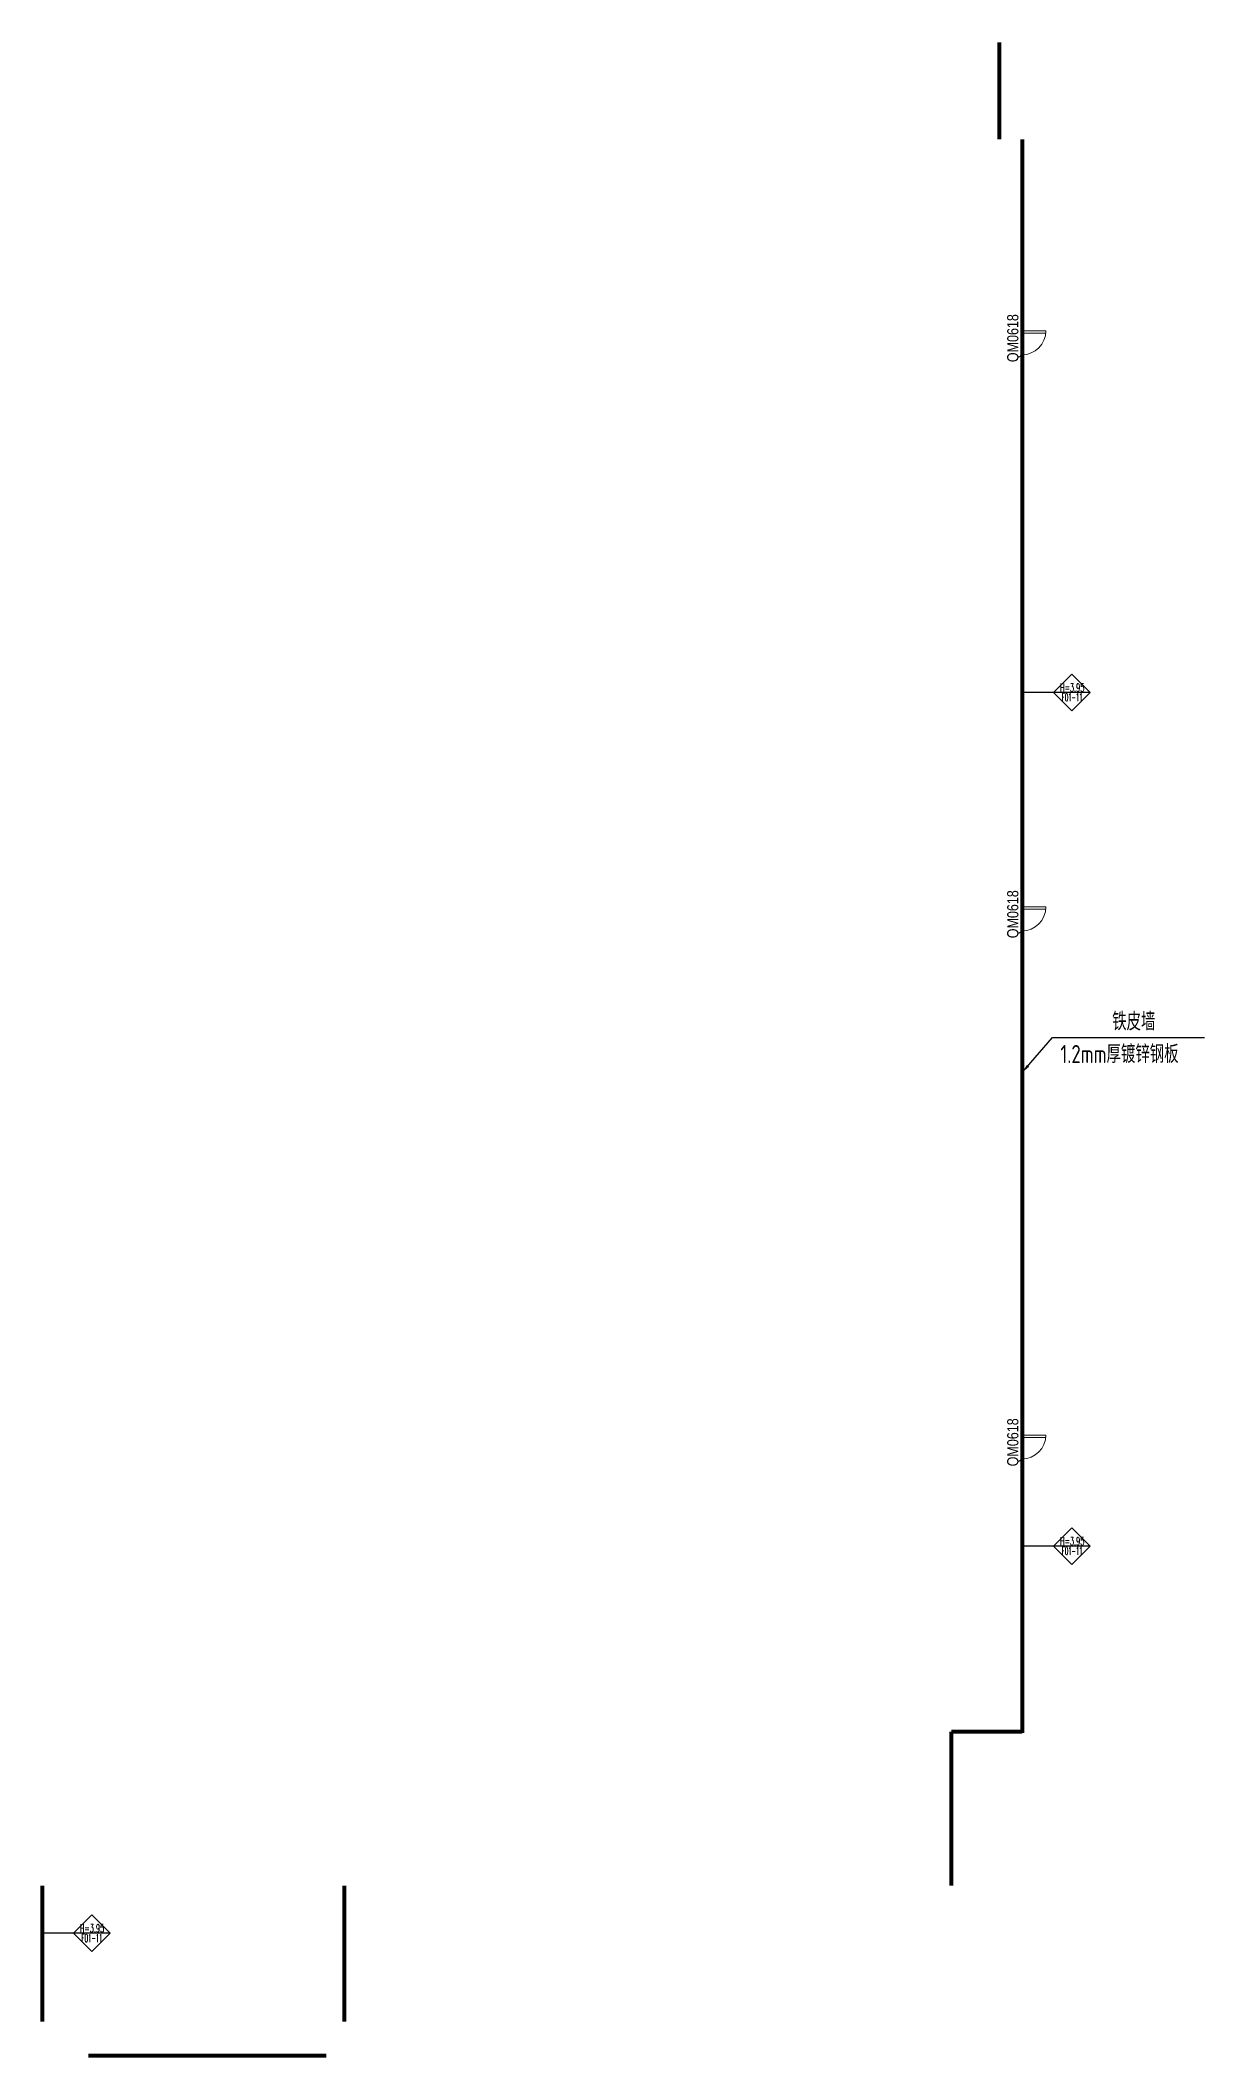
# Model space of a CAD drawing. Header units: millimetres. Extents: x -50 to 244125, y 1275 to 158150.
# Drawn here: x 13825 to 42928, y 107725 to 158150 of the extents above; entities that cross this region are included whole.
import ezdxf
from ezdxf.enums import TextEntityAlignment as Align

# ---------------------------------------------------------------- set-up
doc = ezdxf.new("R2010")
doc.units = ezdxf.units.MM
doc.header["$LTSCALE"] = 20
for name, color, linetype in [('0-A-标注', 53, 'Continuous'), ('K-AREA_TEXT', 4, 'Continuous'), ('K-CEIL-DIV-Ceiling to Roof', 210, 'Continuous'), ('K-PART-TEXT', 4, 'Continuous')]:
    doc.layers.add(name, color=color, linetype=linetype)
doc.layers.add('K-PART-DOOR', color=10, linetype='Continuous', lineweight=18)
doc.styles.add('Arial', font='arial.ttf', dxfattribs={"width": 0.8, "height": 5.592013})
doc.styles.add('EDRI-COM', font='tssdeng.shx', dxfattribs={"width": 0.8, "bigfont": 'hztxt.shx'})
doc.styles.add('Romans', font='romans.shx', dxfattribs={"width": 0.8, "bigfont": 'gbhzfs.shx'})
doc.dimstyles.new('MW_DIM_TICK_035_150', dxfattribs={"dimscale": 150, "dimtxt": 3, "dimasz": 1.5, "dimexe": 1.6, "dimexo": 0.825, "dimgap": 1, "dimtad": 1, "dimdec": 0, "dimzin": 12, "dimdsep": 46, "dimtxsty": 'EDRI-COM', "dimblk": 'ARCHTICK', "dimcen": 1, "dimclrd": 256, "dimclre": 256, "dimclrt": 256, "dimadec": 0, "dimazin": 3, "dimtfac": 1, "dimtdec": 0, "dimtix": 1, "dimtmove": 2, "dimatfit": 1, "dimfxl": 1.25, "dimtolj": 1, "dimtzin": 0, "dimlwd": -1, "dimlwe": -1, "dimarcsym": 1})

# ---------------------------------------------------------------- blocks, each defined once
blk = doc.blocks.new('单开门 1000X2000')
blk.add_lwpolyline([(9, -6), (107, -6), (107, 994), (9, 994)], close=True)
blk.add_arc((9, -6), 1000, 0, 90)
blk = doc.blocks.new('_ArchTick')
at = {"color": 0, "linetype": 'ByBlock', "const_width": 0.4}
blk.add_lwpolyline([(-0.5, -0.5), (0.5, 0.5)], dxfattribs=at)
blk = doc.blocks.new('2AHC-3.1')
for points in [[(0, 458), (-458, 0), (0, -458), (458, 0), (0, 458)], [(-458, 0), (458, 0)], [(458, 0), (1236, 0)]]:
    blk.add_lwpolyline(points)
at = {"ltscale": 0.7, "style": 'Romans', "width": 0.6}
for tag, p in [('2AHC', (-7, 123)), ('H3.1', (-7, -121))]:
    blk.add_attdef(tag, text='', height=200, dxfattribs=at).set_placement(p, align=Align.MIDDLE)

msp = doc.modelspace()

# ---------------------------------------------------------------- linework, layer by layer
at = {"layer": 'K-CEIL-DIV-Ceiling to Roof', "ltscale": 20, "const_width": 100}
for points in [[(37800, 155675), (37800, 158100)], [(13875, 108625), (13875, 112025)], [(21425, 112025), (21425, 112025), (21425, 108625)]]:
    msp.add_lwpolyline(points, dxfattribs=at)
at = {"layer": 'K-CEIL-DIV-Ceiling to Roof', "const_width": 100}
for points in [[(38375, 155675), (38375, 120025)], [(38375, 120025), (38375, 120040), (38375, 115840)], [(36600, 115875), (36600, 112025)], [(36600, 115875), (38375, 115875)], [(20975, 107775), (15025, 107775)]]:
    msp.add_lwpolyline(points, dxfattribs=at)

# ---------------------------------------------------------------- block references
at = {"layer": '0-A-标注'}
ref = msp.add_blockref('2AHC-3.1', (39611, 141851), dxfattribs=dict(at, rotation=180))
ref.add_attrib('H3.1', 'H=3.95', dxfattribs={"layer": '0', "ltscale": 0.7, "height": 200, "style": 'Romans', "width": 0.6}).set_placement((39618, 141972), align=Align.MIDDLE)
ref.add_attrib('2AHC', 'F01-11', dxfattribs={"layer": '0', "ltscale": 0.7, "height": 200, "style": 'Romans', "width": 0.4}).set_placement((39618, 141728), align=Align.MIDDLE)
ref = msp.add_blockref('2AHC-3.1', (39611, 120514), dxfattribs=dict(at, rotation=180))
ref.add_attrib('H3.1', 'H=3.95', dxfattribs={"layer": '0', "ltscale": 0.7, "height": 200, "style": 'Romans', "width": 0.6}).set_placement((39618, 120635), align=Align.MIDDLE)
ref.add_attrib('2AHC', 'F01-11', dxfattribs={"layer": '0', "ltscale": 0.7, "height": 200, "style": 'Romans', "width": 0.4}).set_placement((39618, 120391), align=Align.MIDDLE)
ref = msp.add_blockref('2AHC-3.1', (15111, 110838), dxfattribs=dict(at, rotation=180))
ref.add_attrib('H3.1', 'H=3.95', dxfattribs={"layer": '0', "ltscale": 0.7, "height": 200, "style": 'Romans', "width": 0.6}).set_placement((15117, 110959), align=Align.MIDDLE)
ref.add_attrib('2AHC', 'F01-11', dxfattribs={"layer": '0', "ltscale": 0.7, "height": 200, "style": 'Romans', "width": 0.4}).set_placement((15117, 110715), align=Align.MIDDLE)
at = {"layer": 'K-PART-DOOR', "xscale": 0.6, "yscale": 0.6, "zscale": 0.6, "rotation": 270}
for p in [(38363, 150894), (38363, 136494), (38363, 123294)]:
    msp.add_blockref('单开门 1000X2000', p, dxfattribs=at)

# ---------------------------------------------------------------- texts
at = {"layer": 'K-AREA_TEXT', "style": 'Arial', "width": 0.8}
for p in [(38132, 150106), (38132, 135706), (38132, 122506)]:
    msp.add_text('QM0618', height=280, rotation=90, dxfattribs=at).set_placement(p, align=Align.MIDDLE_LEFT)
at = {"layer": 'K-PART-TEXT', "style": 'EDRI-COM', "width": 0.8}
for s, p in [('铁皮墙', (40617, 133400)), ('1.2mm厚镀锌钢板', (39323, 132587))]:
    msp.add_text(s, height=450, dxfattribs=at).set_placement(p)

# ---------------------------------------------------------------- leaders
at = {"layer": 'K-PART-TEXT'}
msp.add_leader([(38368, 132351), (39125, 133223), (42928, 133223)], dimstyle='MW_DIM_TICK_035_150', override={"dimgap": 1, "dimtad": 1}, dxfattribs=at)

doc.saveas('drawing.dxf')
